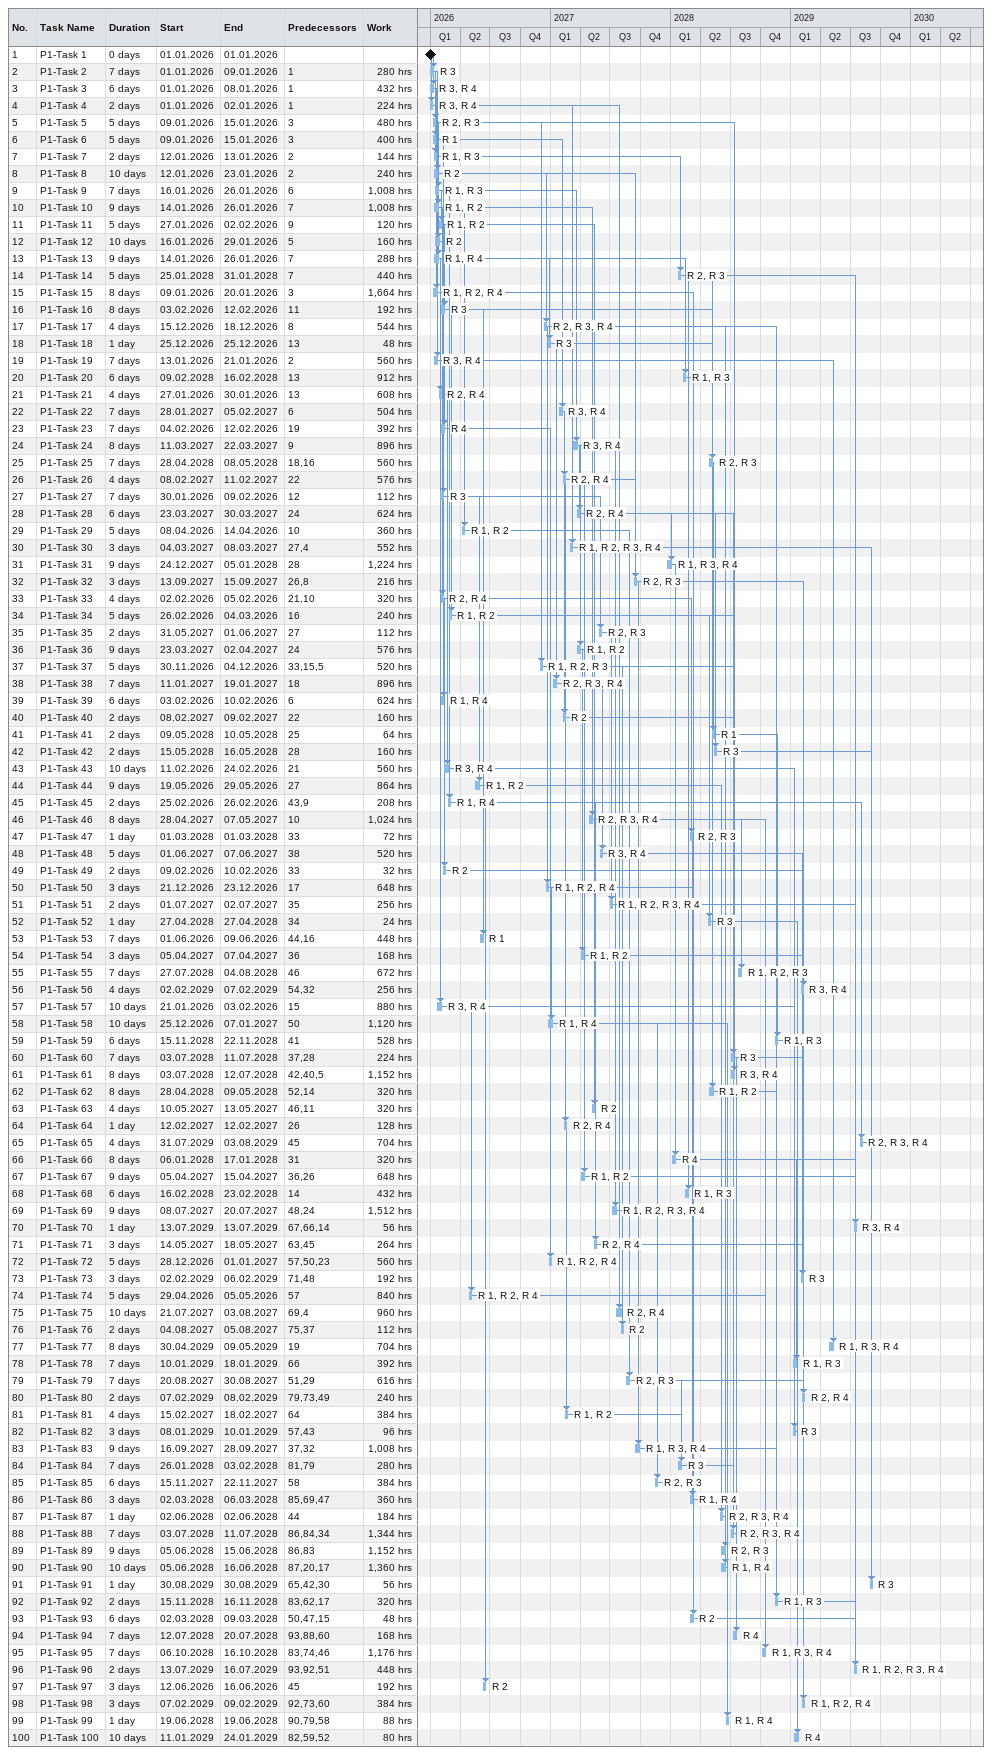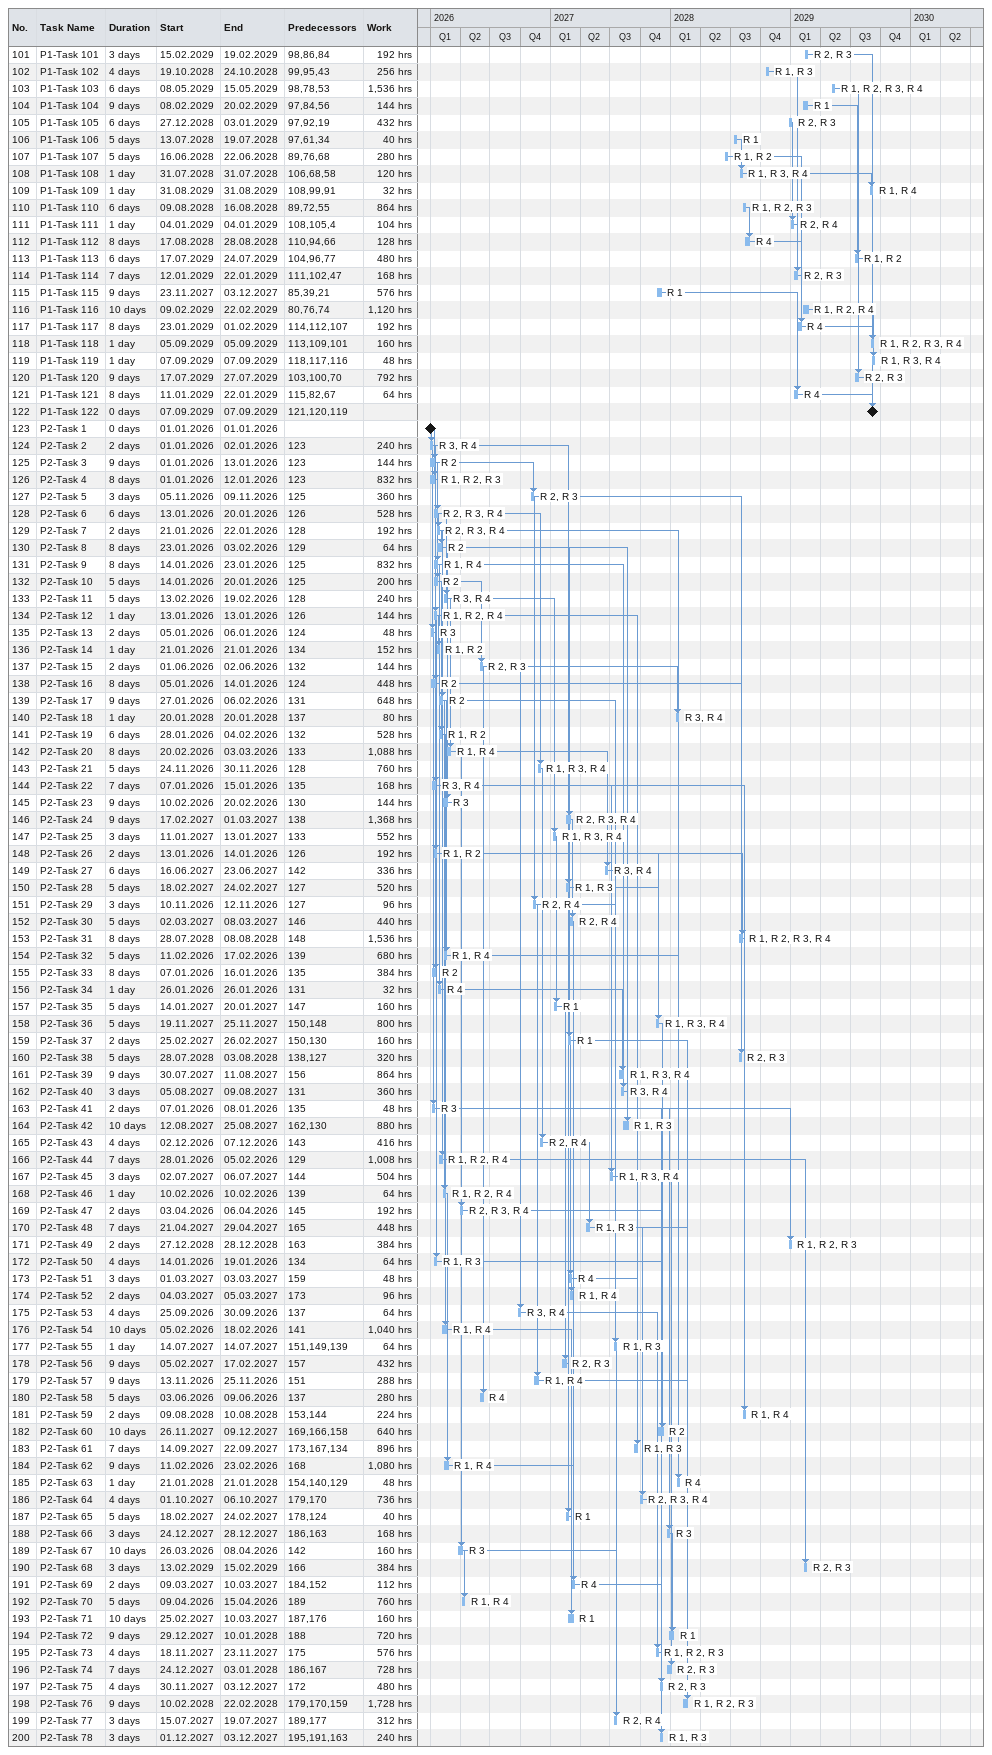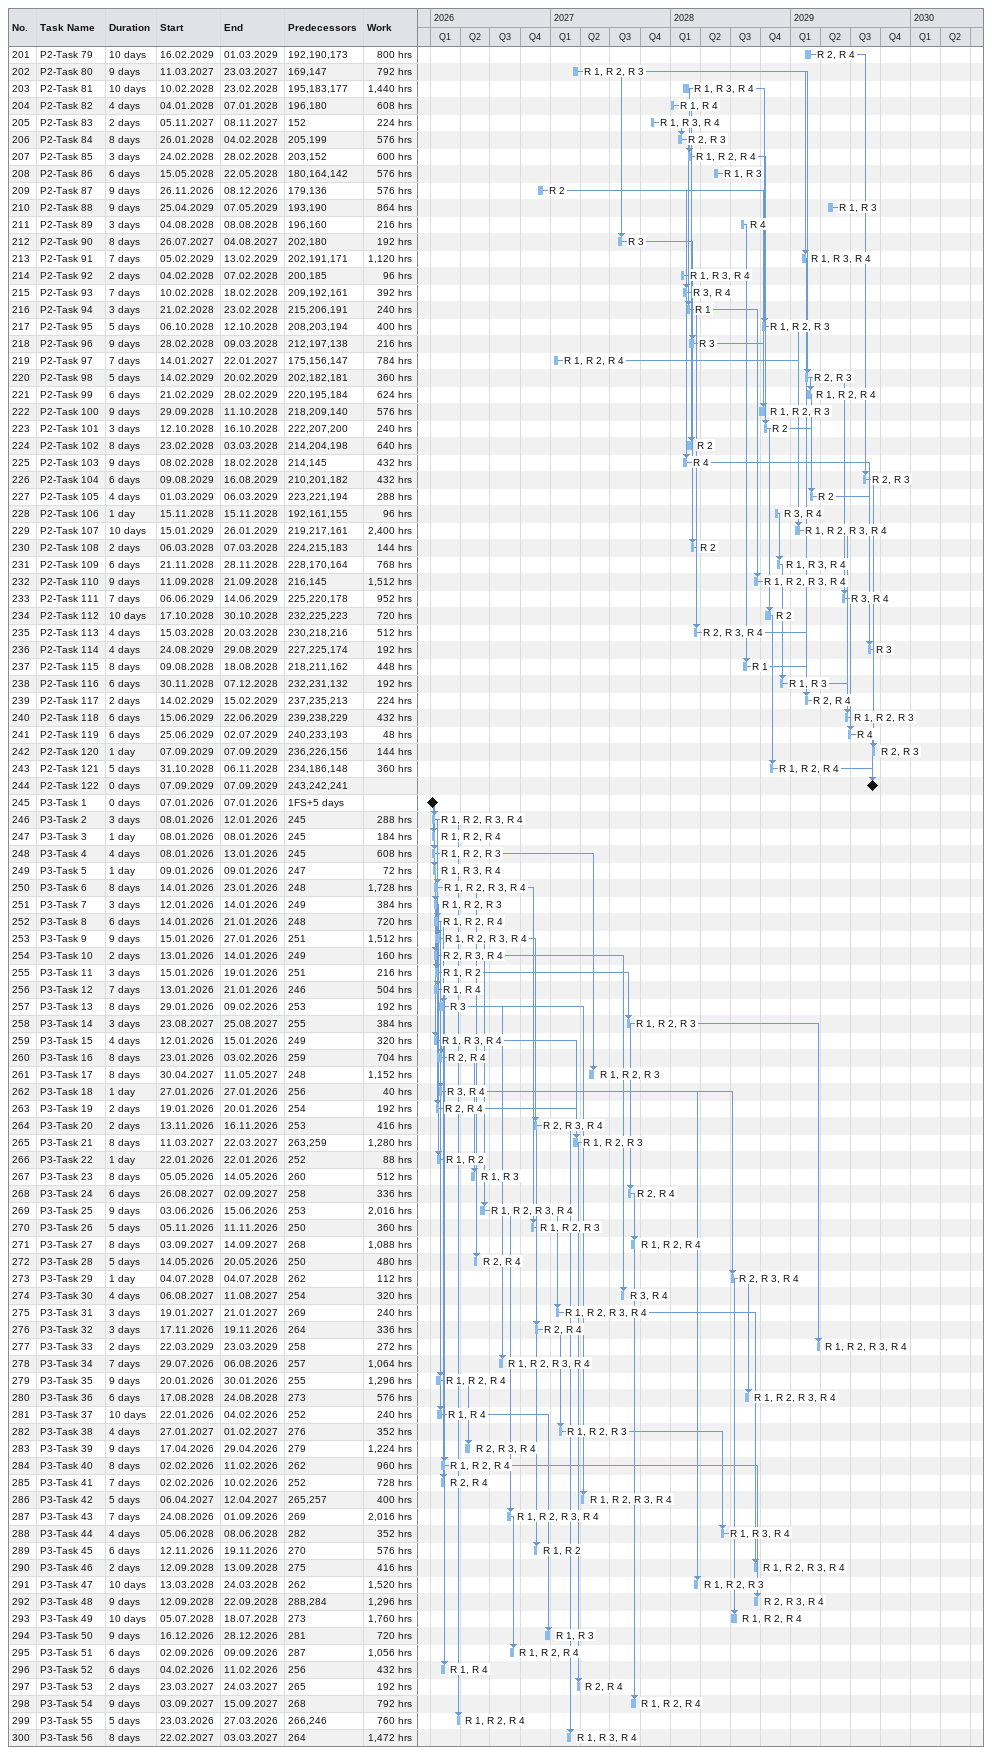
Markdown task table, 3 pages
| ID | Task | Duration | Start | Finish | Predecessors | Resources | Work (h) |
|---|---|---|---|---|---|---|---|
| 1 | P1-Task 1 | 0d | 2026-01-01 | 2026-01-01 |  |  |  |
| 2 | P1-Task 2 | 7d | 2026-01-01 | 2026-01-09 | 1 | R 3 | 280 |
| 3 | P1-Task 3 | 6d | 2026-01-01 | 2026-01-08 | 1 | R 3, R 4 | 432 |
| 4 | P1-Task 4 | 2d | 2026-01-01 | 2026-01-02 | 1 | R 3, R 4 | 224 |
| 5 | P1-Task 5 | 5d | 2026-01-09 | 2026-01-15 | 3 | R 2, R 3 | 480 |
| 6 | P1-Task 6 | 5d | 2026-01-09 | 2026-01-15 | 3 | R 1 | 400 |
| 7 | P1-Task 7 | 2d | 2026-01-12 | 2026-01-13 | 2 | R 1, R 3 | 144 |
| 8 | P1-Task 8 | 10d | 2026-01-12 | 2026-01-23 | 2 | R 2 | 240 |
| 9 | P1-Task 9 | 7d | 2026-01-16 | 2026-01-26 | 6 | R 1, R 3 | 1008 |
| 10 | P1-Task 10 | 9d | 2026-01-14 | 2026-01-26 | 7 | R 1, R 2 | 1008 |
| 11 | P1-Task 11 | 5d | 2026-01-27 | 2026-02-02 | 9 | R 1, R 2 | 120 |
| 12 | P1-Task 12 | 10d | 2026-01-16 | 2026-01-29 | 5 | R 2 | 160 |
| 13 | P1-Task 13 | 9d | 2026-01-14 | 2026-01-26 | 7 | R 1, R 4 | 288 |
| 14 | P1-Task 14 | 5d | 2028-01-25 | 2028-01-31 | 7 | R 2, R 3 | 440 |
| 15 | P1-Task 15 | 8d | 2026-01-09 | 2026-01-20 | 3 | R 1, R 2, R 4 | 1664 |
| 16 | P1-Task 16 | 8d | 2026-02-03 | 2026-02-12 | 11 | R 3 | 192 |
| 17 | P1-Task 17 | 4d | 2026-12-15 | 2026-12-18 | 8 | R 2, R 3, R 4 | 544 |
| 18 | P1-Task 18 | 1d | 2026-12-25 | 2026-12-25 | 13 | R 3 | 48 |
| 19 | P1-Task 19 | 7d | 2026-01-13 | 2026-01-21 | 2 | R 3, R 4 | 560 |
| 20 | P1-Task 20 | 6d | 2028-02-09 | 2028-02-16 | 13 | R 1, R 3 | 912 |
| 21 | P1-Task 21 | 4d | 2026-01-27 | 2026-01-30 | 13 | R 2, R 4 | 608 |
| 22 | P1-Task 22 | 7d | 2027-01-28 | 2027-02-05 | 6 | R 3, R 4 | 504 |
| 23 | P1-Task 23 | 7d | 2026-02-04 | 2026-02-12 | 19 | R 4 | 392 |
| 24 | P1-Task 24 | 8d | 2027-03-11 | 2027-03-22 | 9 | R 3, R 4 | 896 |
| 25 | P1-Task 25 | 7d | 2028-04-28 | 2028-05-08 | 18, 16 | R 2, R 3 | 560 |
| 26 | P1-Task 26 | 4d | 2027-02-08 | 2027-02-11 | 22 | R 2, R 4 | 576 |
| 27 | P1-Task 27 | 7d | 2026-01-30 | 2026-02-09 | 12 | R 3 | 112 |
| 28 | P1-Task 28 | 6d | 2027-03-23 | 2027-03-30 | 24 | R 2, R 4 | 624 |
| 29 | P1-Task 29 | 5d | 2026-04-08 | 2026-04-14 | 10 | R 1, R 2 | 360 |
| 30 | P1-Task 30 | 3d | 2027-03-04 | 2027-03-08 | 27, 4 | R 1, R 2, R 3, R 4 | 552 |
| 31 | P1-Task 31 | 9d | 2027-12-24 | 2028-01-05 | 28 | R 1, R 3, R 4 | 1224 |
| 32 | P1-Task 32 | 3d | 2027-09-13 | 2027-09-15 | 26, 8 | R 2, R 3 | 216 |
| 33 | P1-Task 33 | 4d | 2026-02-02 | 2026-02-05 | 21, 10 | R 2, R 4 | 320 |
| 34 | P1-Task 34 | 5d | 2026-02-26 | 2026-03-04 | 16 | R 1, R 2 | 240 |
| 35 | P1-Task 35 | 2d | 2027-05-31 | 2027-06-01 | 27 | R 2, R 3 | 112 |
| 36 | P1-Task 36 | 9d | 2027-03-23 | 2027-04-02 | 24 | R 1, R 2 | 576 |
| 37 | P1-Task 37 | 5d | 2026-11-30 | 2026-12-04 | 33, 15, 5 | R 1, R 2, R 3 | 520 |
| 38 | P1-Task 38 | 7d | 2027-01-11 | 2027-01-19 | 18 | R 2, R 3, R 4 | 896 |
| 39 | P1-Task 39 | 6d | 2026-02-03 | 2026-02-10 | 6 | R 1, R 4 | 624 |
| 40 | P1-Task 40 | 2d | 2027-02-08 | 2027-02-09 | 22 | R 2 | 160 |
| 41 | P1-Task 41 | 2d | 2028-05-09 | 2028-05-10 | 25 | R 1 | 64 |
| 42 | P1-Task 42 | 2d | 2028-05-15 | 2028-05-16 | 28 | R 3 | 160 |
| 43 | P1-Task 43 | 10d | 2026-02-11 | 2026-02-24 | 21 | R 3, R 4 | 560 |
| 44 | P1-Task 44 | 9d | 2026-05-19 | 2026-05-29 | 27 | R 1, R 2 | 864 |
| 45 | P1-Task 45 | 2d | 2026-02-25 | 2026-02-26 | 43, 9 | R 1, R 4 | 208 |
| 46 | P1-Task 46 | 8d | 2027-04-28 | 2027-05-07 | 10 | R 2, R 3, R 4 | 1024 |
| 47 | P1-Task 47 | 1d | 2028-03-01 | 2028-03-01 | 33 | R 2, R 3 | 72 |
| 48 | P1-Task 48 | 5d | 2027-06-01 | 2027-06-07 | 38 | R 3, R 4 | 520 |
| 49 | P1-Task 49 | 2d | 2026-02-09 | 2026-02-10 | 33 | R 2 | 32 |
| 50 | P1-Task 50 | 3d | 2026-12-21 | 2026-12-23 | 17 | R 1, R 2, R 4 | 648 |
| 51 | P1-Task 51 | 2d | 2027-07-01 | 2027-07-02 | 35 | R 1, R 2, R 3, R 4 | 256 |
| 52 | P1-Task 52 | 1d | 2028-04-27 | 2028-04-27 | 34 | R 3 | 24 |
| 53 | P1-Task 53 | 7d | 2026-06-01 | 2026-06-09 | 44, 16 | R 1 | 448 |
| 54 | P1-Task 54 | 3d | 2027-04-05 | 2027-04-07 | 36 | R 1, R 2 | 168 |
| 55 | P1-Task 55 | 7d | 2028-07-27 | 2028-08-04 | 46 | R 1, R 2, R 3 | 672 |
| 56 | P1-Task 56 | 4d | 2029-02-02 | 2029-02-07 | 54, 32 | R 3, R 4 | 256 |
| 57 | P1-Task 57 | 10d | 2026-01-21 | 2026-02-03 | 15 | R 3, R 4 | 880 |
| 58 | P1-Task 58 | 10d | 2026-12-25 | 2027-01-07 | 50 | R 1, R 4 | 1120 |
| 59 | P1-Task 59 | 6d | 2028-11-15 | 2028-11-22 | 41 | R 1, R 3 | 528 |
| 60 | P1-Task 60 | 7d | 2028-07-03 | 2028-07-11 | 37, 28 | R 3 | 224 |
| 61 | P1-Task 61 | 8d | 2028-07-03 | 2028-07-12 | 42, 40, 5 | R 3, R 4 | 1152 |
| 62 | P1-Task 62 | 8d | 2028-04-28 | 2028-05-09 | 52, 14 | R 1, R 2 | 320 |
| 63 | P1-Task 63 | 4d | 2027-05-10 | 2027-05-13 | 46, 11 | R 2 | 320 |
| 64 | P1-Task 64 | 1d | 2027-02-12 | 2027-02-12 | 26 | R 2, R 4 | 128 |
| 65 | P1-Task 65 | 4d | 2029-07-31 | 2029-08-03 | 45 | R 2, R 3, R 4 | 704 |
| 66 | P1-Task 66 | 8d | 2028-01-06 | 2028-01-17 | 31 | R 4 | 320 |
| 67 | P1-Task 67 | 9d | 2027-04-05 | 2027-04-15 | 36, 26 | R 1, R 2 | 648 |
| 68 | P1-Task 68 | 6d | 2028-02-16 | 2028-02-23 | 14 | R 1, R 3 | 432 |
| 69 | P1-Task 69 | 9d | 2027-07-08 | 2027-07-20 | 48, 24 | R 1, R 2, R 3, R 4 | 1512 |
| 70 | P1-Task 70 | 1d | 2029-07-13 | 2029-07-13 | 67, 66, 14 | R 3, R 4 | 56 |
| 71 | P1-Task 71 | 3d | 2027-05-14 | 2027-05-18 | 63, 45 | R 2, R 4 | 264 |
| 72 | P1-Task 72 | 5d | 2026-12-28 | 2027-01-01 | 57, 50, 23 | R 1, R 2, R 4 | 560 |
| 73 | P1-Task 73 | 3d | 2029-02-02 | 2029-02-06 | 71, 48 | R 3 | 192 |
| 74 | P1-Task 74 | 5d | 2026-04-29 | 2026-05-05 | 57 | R 1, R 2, R 4 | 840 |
| 75 | P1-Task 75 | 10d | 2027-07-21 | 2027-08-03 | 69, 4 | R 2, R 4 | 960 |
| 76 | P1-Task 76 | 2d | 2027-08-04 | 2027-08-05 | 75, 37 | R 2 | 112 |
| 77 | P1-Task 77 | 8d | 2029-04-30 | 2029-05-09 | 19 | R 1, R 3, R 4 | 704 |
| 78 | P1-Task 78 | 7d | 2029-01-10 | 2029-01-18 | 66 | R 1, R 3 | 392 |
| 79 | P1-Task 79 | 7d | 2027-08-20 | 2027-08-30 | 51, 29 | R 2, R 3 | 616 |
| 80 | P1-Task 80 | 2d | 2029-02-07 | 2029-02-08 | 79, 73, 49 | R 2, R 4 | 240 |
| 81 | P1-Task 81 | 4d | 2027-02-15 | 2027-02-18 | 64 | R 1, R 2 | 384 |
| 82 | P1-Task 82 | 3d | 2029-01-08 | 2029-01-10 | 57, 43 | R 3 | 96 |
| 83 | P1-Task 83 | 9d | 2027-09-16 | 2027-09-28 | 37, 32 | R 1, R 3, R 4 | 1008 |
| 84 | P1-Task 84 | 7d | 2028-01-26 | 2028-02-03 | 81, 79 | R 3 | 280 |
| 85 | P1-Task 85 | 6d | 2027-11-15 | 2027-11-22 | 58 | R 2, R 3 | 384 |
| 86 | P1-Task 86 | 3d | 2028-03-02 | 2028-03-06 | 85, 69, 47 | R 1, R 4 | 360 |
| 87 | P1-Task 87 | 1d | 2028-06-02 | 2028-06-02 | 44 | R 2, R 3, R 4 | 184 |
| 88 | P1-Task 88 | 7d | 2028-07-03 | 2028-07-11 | 86, 84, 34 | R 2, R 3, R 4 | 1344 |
| 89 | P1-Task 89 | 9d | 2028-06-05 | 2028-06-15 | 86, 83 | R 2, R 3 | 1152 |
| 90 | P1-Task 90 | 10d | 2028-06-05 | 2028-06-16 | 87, 20, 17 | R 1, R 4 | 1360 |
| 91 | P1-Task 91 | 1d | 2029-08-30 | 2029-08-30 | 65, 42, 30 | R 3 | 56 |
| 92 | P1-Task 92 | 2d | 2028-11-15 | 2028-11-16 | 83, 62, 17 | R 1, R 3 | 320 |
| 93 | P1-Task 93 | 6d | 2028-03-02 | 2028-03-09 | 50, 47, 15 | R 2 | 48 |
| 94 | P1-Task 94 | 7d | 2028-07-12 | 2028-07-20 | 93, 88, 60 | R 4 | 168 |
| 95 | P1-Task 95 | 7d | 2028-10-06 | 2028-10-16 | 83, 74, 46 | R 1, R 3, R 4 | 1176 |
| 96 | P1-Task 96 | 2d | 2029-07-13 | 2029-07-16 | 93, 92, 51 | R 1, R 2, R 3, R 4 | 448 |
| 97 | P1-Task 97 | 3d | 2026-06-12 | 2026-06-16 | 45 | R 2 | 192 |
| 98 | P1-Task 98 | 3d | 2029-02-07 | 2029-02-09 | 92, 73, 60 | R 1, R 2, R 4 | 384 |
| 99 | P1-Task 99 | 1d | 2028-06-19 | 2028-06-19 | 90, 79, 58 | R 1, R 4 | 88 |
| 100 | P1-Task 100 | 10d | 2029-01-11 | 2029-01-24 | 82, 59, 52 | R 4 | 80 |
| 101 | P1-Task 101 | 3d | 2029-02-15 | 2029-02-19 | 98, 86, 84 | R 2, R 3 | 192 |
| 102 | P1-Task 102 | 4d | 2028-10-19 | 2028-10-24 | 99, 95, 43 | R 1, R 3 | 256 |
| 103 | P1-Task 103 | 6d | 2029-05-08 | 2029-05-15 | 98, 78, 53 | R 1, R 2, R 3, R 4 | 1536 |
| 104 | P1-Task 104 | 9d | 2029-02-08 | 2029-02-20 | 97, 84, 56 | R 1 | 144 |
| 105 | P1-Task 105 | 6d | 2028-12-27 | 2029-01-03 | 97, 92, 19 | R 2, R 3 | 432 |
| 106 | P1-Task 106 | 5d | 2028-07-13 | 2028-07-19 | 97, 61, 34 | R 1 | 40 |
| 107 | P1-Task 107 | 5d | 2028-06-16 | 2028-06-22 | 89, 76, 68 | R 1, R 2 | 280 |
| 108 | P1-Task 108 | 1d | 2028-07-31 | 2028-07-31 | 106, 68, 58 | R 1, R 3, R 4 | 120 |
| 109 | P1-Task 109 | 1d | 2029-08-31 | 2029-08-31 | 108, 99, 91 | R 1, R 4 | 32 |
| 110 | P1-Task 110 | 6d | 2028-08-09 | 2028-08-16 | 89, 72, 55 | R 1, R 2, R 3 | 864 |
| 111 | P1-Task 111 | 1d | 2029-01-04 | 2029-01-04 | 108, 105, 4 | R 2, R 4 | 104 |
| 112 | P1-Task 112 | 8d | 2028-08-17 | 2028-08-28 | 110, 94, 66 | R 4 | 128 |
| 113 | P1-Task 113 | 6d | 2029-07-17 | 2029-07-24 | 104, 96, 77 | R 1, R 2 | 480 |
| 114 | P1-Task 114 | 7d | 2029-01-12 | 2029-01-22 | 111, 102, 47 | R 2, R 3 | 168 |
| 115 | P1-Task 115 | 9d | 2027-11-23 | 2027-12-03 | 85, 39, 21 | R 1 | 576 |
| 116 | P1-Task 116 | 10d | 2029-02-09 | 2029-02-22 | 80, 76, 74 | R 1, R 2, R 4 | 1120 |
| 117 | P1-Task 117 | 8d | 2029-01-23 | 2029-02-01 | 114, 112, 107 | R 4 | 192 |
| 118 | P1-Task 118 | 1d | 2029-09-05 | 2029-09-05 | 113, 109, 101 | R 1, R 2, R 3, R 4 | 160 |
| 119 | P1-Task 119 | 1d | 2029-09-07 | 2029-09-07 | 118, 117, 116 | R 1, R 3, R 4 | 48 |
| 120 | P1-Task 120 | 9d | 2029-07-17 | 2029-07-27 | 103, 100, 70 | R 2, R 3 | 792 |
| 121 | P1-Task 121 | 8d | 2029-01-11 | 2029-01-22 | 115, 82, 67 | R 4 | 64 |
| 122 | P1-Task 122 | 0d | 2029-09-07 | 2029-09-07 | 121, 120, 119 |  |  |
| 123 | P2-Task 1 | 0d | 2026-01-01 | 2026-01-01 |  |  |  |
| 124 | P2-Task 2 | 2d | 2026-01-01 | 2026-01-02 | 123 | R 3, R 4 | 240 |
| 125 | P2-Task 3 | 9d | 2026-01-01 | 2026-01-13 | 123 | R 2 | 144 |
| 126 | P2-Task 4 | 8d | 2026-01-01 | 2026-01-12 | 123 | R 1, R 2, R 3 | 832 |
| 127 | P2-Task 5 | 3d | 2026-11-05 | 2026-11-09 | 125 | R 2, R 3 | 360 |
| 128 | P2-Task 6 | 6d | 2026-01-13 | 2026-01-20 | 126 | R 2, R 3, R 4 | 528 |
| 129 | P2-Task 7 | 2d | 2026-01-21 | 2026-01-22 | 128 | R 2, R 3, R 4 | 192 |
| 130 | P2-Task 8 | 8d | 2026-01-23 | 2026-02-03 | 129 | R 2 | 64 |
| 131 | P2-Task 9 | 8d | 2026-01-14 | 2026-01-23 | 125 | R 1, R 4 | 832 |
| 132 | P2-Task 10 | 5d | 2026-01-14 | 2026-01-20 | 125 | R 2 | 200 |
| 133 | P2-Task 11 | 5d | 2026-02-13 | 2026-02-19 | 128 | R 3, R 4 | 240 |
| 134 | P2-Task 12 | 1d | 2026-01-13 | 2026-01-13 | 126 | R 1, R 2, R 4 | 144 |
| 135 | P2-Task 13 | 2d | 2026-01-05 | 2026-01-06 | 124 | R 3 | 48 |
| 136 | P2-Task 14 | 1d | 2026-01-21 | 2026-01-21 | 134 | R 1, R 2 | 152 |
| 137 | P2-Task 15 | 2d | 2026-06-01 | 2026-06-02 | 132 | R 2, R 3 | 144 |
| 138 | P2-Task 16 | 8d | 2026-01-05 | 2026-01-14 | 124 | R 2 | 448 |
| 139 | P2-Task 17 | 9d | 2026-01-27 | 2026-02-06 | 131 | R 2 | 648 |
| 140 | P2-Task 18 | 1d | 2028-01-20 | 2028-01-20 | 137 | R 3, R 4 | 80 |
| 141 | P2-Task 19 | 6d | 2026-01-28 | 2026-02-04 | 132 | R 1, R 2 | 528 |
| 142 | P2-Task 20 | 8d | 2026-02-20 | 2026-03-03 | 133 | R 1, R 4 | 1088 |
| 143 | P2-Task 21 | 5d | 2026-11-24 | 2026-11-30 | 128 | R 1, R 3, R 4 | 760 |
| 144 | P2-Task 22 | 7d | 2026-01-07 | 2026-01-15 | 135 | R 3, R 4 | 168 |
| 145 | P2-Task 23 | 9d | 2026-02-10 | 2026-02-20 | 130 | R 3 | 144 |
| 146 | P2-Task 24 | 9d | 2027-02-17 | 2027-03-01 | 138 | R 2, R 3, R 4 | 1368 |
| 147 | P2-Task 25 | 3d | 2027-01-11 | 2027-01-13 | 133 | R 1, R 3, R 4 | 552 |
| 148 | P2-Task 26 | 2d | 2026-01-13 | 2026-01-14 | 126 | R 1, R 2 | 192 |
| 149 | P2-Task 27 | 6d | 2027-06-16 | 2027-06-23 | 142 | R 3, R 4 | 336 |
| 150 | P2-Task 28 | 5d | 2027-02-18 | 2027-02-24 | 127 | R 1, R 3 | 520 |
| 151 | P2-Task 29 | 3d | 2026-11-10 | 2026-11-12 | 127 | R 2, R 4 | 96 |
| 152 | P2-Task 30 | 5d | 2027-03-02 | 2027-03-08 | 146 | R 2, R 4 | 440 |
| 153 | P2-Task 31 | 8d | 2028-07-28 | 2028-08-08 | 148 | R 1, R 2, R 3, R 4 | 1536 |
| 154 | P2-Task 32 | 5d | 2026-02-11 | 2026-02-17 | 139 | R 1, R 4 | 680 |
| 155 | P2-Task 33 | 8d | 2026-01-07 | 2026-01-16 | 135 | R 2 | 384 |
| 156 | P2-Task 34 | 1d | 2026-01-26 | 2026-01-26 | 131 | R 4 | 32 |
| 157 | P2-Task 35 | 5d | 2027-01-14 | 2027-01-20 | 147 | R 1 | 160 |
| 158 | P2-Task 36 | 5d | 2027-11-19 | 2027-11-25 | 150, 148 | R 1, R 3, R 4 | 800 |
| 159 | P2-Task 37 | 2d | 2027-02-25 | 2027-02-26 | 150, 130 | R 1 | 160 |
| 160 | P2-Task 38 | 5d | 2028-07-28 | 2028-08-03 | 138, 127 | R 2, R 3 | 320 |
| 161 | P2-Task 39 | 9d | 2027-07-30 | 2027-08-11 | 156 | R 1, R 3, R 4 | 864 |
| 162 | P2-Task 40 | 3d | 2027-08-05 | 2027-08-09 | 131 | R 3, R 4 | 360 |
| 163 | P2-Task 41 | 2d | 2026-01-07 | 2026-01-08 | 135 | R 3 | 48 |
| 164 | P2-Task 42 | 10d | 2027-08-12 | 2027-08-25 | 162, 130 | R 1, R 3 | 880 |
| 165 | P2-Task 43 | 4d | 2026-12-02 | 2026-12-07 | 143 | R 2, R 4 | 416 |
| 166 | P2-Task 44 | 7d | 2026-01-28 | 2026-02-05 | 129 | R 1, R 2, R 4 | 1008 |
| 167 | P2-Task 45 | 3d | 2027-07-02 | 2027-07-06 | 144 | R 1, R 3, R 4 | 504 |
| 168 | P2-Task 46 | 1d | 2026-02-10 | 2026-02-10 | 139 | R 1, R 2, R 4 | 64 |
| 169 | P2-Task 47 | 2d | 2026-04-03 | 2026-04-06 | 145 | R 2, R 3, R 4 | 192 |
| 170 | P2-Task 48 | 7d | 2027-04-21 | 2027-04-29 | 165 | R 1, R 3 | 448 |
| 171 | P2-Task 49 | 2d | 2028-12-27 | 2028-12-28 | 163 | R 1, R 2, R 3 | 384 |
| 172 | P2-Task 50 | 4d | 2026-01-14 | 2026-01-19 | 134 | R 1, R 3 | 64 |
| 173 | P2-Task 51 | 3d | 2027-03-01 | 2027-03-03 | 159 | R 4 | 48 |
| 174 | P2-Task 52 | 2d | 2027-03-04 | 2027-03-05 | 173 | R 1, R 4 | 96 |
| 175 | P2-Task 53 | 4d | 2026-09-25 | 2026-09-30 | 137 | R 3, R 4 | 64 |
| 176 | P2-Task 54 | 10d | 2026-02-05 | 2026-02-18 | 141 | R 1, R 4 | 1040 |
| 177 | P2-Task 55 | 1d | 2027-07-14 | 2027-07-14 | 151, 149, 139 | R 1, R 3 | 64 |
| 178 | P2-Task 56 | 9d | 2027-02-05 | 2027-02-17 | 157 | R 2, R 3 | 432 |
| 179 | P2-Task 57 | 9d | 2026-11-13 | 2026-11-25 | 151 | R 1, R 4 | 288 |
| 180 | P2-Task 58 | 5d | 2026-06-03 | 2026-06-09 | 137 | R 4 | 280 |
| 181 | P2-Task 59 | 2d | 2028-08-09 | 2028-08-10 | 153, 144 | R 1, R 4 | 224 |
| 182 | P2-Task 60 | 10d | 2027-11-26 | 2027-12-09 | 169, 166, 158 | R 2 | 640 |
| 183 | P2-Task 61 | 7d | 2027-09-14 | 2027-09-22 | 173, 167, 134 | R 1, R 3 | 896 |
| 184 | P2-Task 62 | 9d | 2026-02-11 | 2026-02-23 | 168 | R 1, R 4 | 1080 |
| 185 | P2-Task 63 | 1d | 2028-01-21 | 2028-01-21 | 154, 140, 129 | R 4 | 48 |
| 186 | P2-Task 64 | 4d | 2027-10-01 | 2027-10-06 | 179, 170 | R 2, R 3, R 4 | 736 |
| 187 | P2-Task 65 | 5d | 2027-02-18 | 2027-02-24 | 178, 124 | R 1 | 40 |
| 188 | P2-Task 66 | 3d | 2027-12-24 | 2027-12-28 | 186, 163 | R 3 | 168 |
| 189 | P2-Task 67 | 10d | 2026-03-26 | 2026-04-08 | 142 | R 3 | 160 |
| 190 | P2-Task 68 | 3d | 2029-02-13 | 2029-02-15 | 166 | R 2, R 3 | 384 |
| 191 | P2-Task 69 | 2d | 2027-03-09 | 2027-03-10 | 184, 152 | R 4 | 112 |
| 192 | P2-Task 70 | 5d | 2026-04-09 | 2026-04-15 | 189 | R 1, R 4 | 760 |
| 193 | P2-Task 71 | 10d | 2027-02-25 | 2027-03-10 | 187, 176 | R 1 | 160 |
| 194 | P2-Task 72 | 9d | 2027-12-29 | 2028-01-10 | 188 | R 1 | 720 |
| 195 | P2-Task 73 | 4d | 2027-11-18 | 2027-11-23 | 175 | R 1, R 2, R 3 | 576 |
| 196 | P2-Task 74 | 7d | 2027-12-24 | 2028-01-03 | 186, 167 | R 2, R 3 | 728 |
| 197 | P2-Task 75 | 4d | 2027-11-30 | 2027-12-03 | 172 | R 2, R 3 | 480 |
| 198 | P2-Task 76 | 9d | 2028-02-10 | 2028-02-22 | 179, 170, 159 | R 1, R 2, R 3 | 1728 |
| 199 | P2-Task 77 | 3d | 2027-07-15 | 2027-07-19 | 189, 177 | R 2, R 4 | 312 |
| 200 | P2-Task 78 | 3d | 2027-12-01 | 2027-12-03 | 195, 191, 163 | R 1, R 3 | 240 |
| 201 | P2-Task 79 | 10d | 2029-02-16 | 2029-03-01 | 192, 190, 173 | R 2, R 4 | 800 |
| 202 | P2-Task 80 | 9d | 2027-03-11 | 2027-03-23 | 169, 147 | R 1, R 2, R 3 | 792 |
| 203 | P2-Task 81 | 10d | 2028-02-10 | 2028-02-23 | 195, 183, 177 | R 1, R 3, R 4 | 1440 |
| 204 | P2-Task 82 | 4d | 2028-01-04 | 2028-01-07 | 196, 180 | R 1, R 4 | 608 |
| 205 | P2-Task 83 | 2d | 2027-11-05 | 2027-11-08 | 152 | R 1, R 3, R 4 | 224 |
| 206 | P2-Task 84 | 8d | 2028-01-26 | 2028-02-04 | 205, 199 | R 2, R 3 | 576 |
| 207 | P2-Task 85 | 3d | 2028-02-24 | 2028-02-28 | 203, 152 | R 1, R 2, R 4 | 600 |
| 208 | P2-Task 86 | 6d | 2028-05-15 | 2028-05-22 | 180, 164, 142 | R 1, R 3 | 576 |
| 209 | P2-Task 87 | 9d | 2026-11-26 | 2026-12-08 | 179, 136 | R 2 | 576 |
| 210 | P2-Task 88 | 9d | 2029-04-25 | 2029-05-07 | 193, 190 | R 1, R 3 | 864 |
| 211 | P2-Task 89 | 3d | 2028-08-04 | 2028-08-08 | 196, 160 | R 4 | 216 |
| 212 | P2-Task 90 | 8d | 2027-07-26 | 2027-08-04 | 202, 180 | R 3 | 192 |
| 213 | P2-Task 91 | 7d | 2029-02-05 | 2029-02-13 | 202, 191, 171 | R 1, R 3, R 4 | 1120 |
| 214 | P2-Task 92 | 2d | 2028-02-04 | 2028-02-07 | 200, 185 | R 1, R 3, R 4 | 96 |
| 215 | P2-Task 93 | 7d | 2028-02-10 | 2028-02-18 | 209, 192, 161 | R 3, R 4 | 392 |
| 216 | P2-Task 94 | 3d | 2028-02-21 | 2028-02-23 | 215, 206, 191 | R 1 | 240 |
| 217 | P2-Task 95 | 5d | 2028-10-06 | 2028-10-12 | 208, 203, 194 | R 1, R 2, R 3 | 400 |
| 218 | P2-Task 96 | 9d | 2028-02-28 | 2028-03-09 | 212, 197, 138 | R 3 | 216 |
| 219 | P2-Task 97 | 7d | 2027-01-14 | 2027-01-22 | 175, 156, 147 | R 1, R 2, R 4 | 784 |
| 220 | P2-Task 98 | 5d | 2029-02-14 | 2029-02-20 | 202, 182, 181 | R 2, R 3 | 360 |
| 221 | P2-Task 99 | 6d | 2029-02-21 | 2029-02-28 | 220, 195, 184 | R 1, R 2, R 4 | 624 |
| 222 | P2-Task 100 | 9d | 2028-09-29 | 2028-10-11 | 218, 209, 140 | R 1, R 2, R 3 | 576 |
| 223 | P2-Task 101 | 3d | 2028-10-12 | 2028-10-16 | 222, 207, 200 | R 2 | 240 |
| 224 | P2-Task 102 | 8d | 2028-02-23 | 2028-03-03 | 214, 204, 198 | R 2 | 640 |
| 225 | P2-Task 103 | 9d | 2028-02-08 | 2028-02-18 | 214, 145 | R 4 | 432 |
| 226 | P2-Task 104 | 6d | 2029-08-09 | 2029-08-16 | 210, 201, 182 | R 2, R 3 | 432 |
| 227 | P2-Task 105 | 4d | 2029-03-01 | 2029-03-06 | 223, 221, 194 | R 2 | 288 |
| 228 | P2-Task 106 | 1d | 2028-11-15 | 2028-11-15 | 192, 161, 155 | R 3, R 4 | 96 |
| 229 | P2-Task 107 | 10d | 2029-01-15 | 2029-01-26 | 219, 217, 161 | R 1, R 2, R 3, R 4 | 2400 |
| 230 | P2-Task 108 | 2d | 2028-03-06 | 2028-03-07 | 224, 215, 183 | R 2 | 144 |
| 231 | P2-Task 109 | 6d | 2028-11-21 | 2028-11-28 | 228, 170, 164 | R 1, R 3, R 4 | 768 |
| 232 | P2-Task 110 | 9d | 2028-09-11 | 2028-09-21 | 216, 145 | R 1, R 2, R 3, R 4 | 1512 |
| 233 | P2-Task 111 | 7d | 2029-06-06 | 2029-06-14 | 225, 220, 178 | R 3, R 4 | 952 |
| 234 | P2-Task 112 | 10d | 2028-10-17 | 2028-10-30 | 232, 225, 223 | R 2 | 720 |
| 235 | P2-Task 113 | 4d | 2028-03-15 | 2028-03-20 | 230, 218, 216 | R 2, R 3, R 4 | 512 |
| 236 | P2-Task 114 | 4d | 2029-08-24 | 2029-08-29 | 227, 225, 174 | R 3 | 192 |
| 237 | P2-Task 115 | 8d | 2028-08-09 | 2028-08-18 | 218, 211, 162 | R 1 | 448 |
| 238 | P2-Task 116 | 6d | 2028-11-30 | 2028-12-07 | 232, 231, 132 | R 1, R 3 | 192 |
| 239 | P2-Task 117 | 2d | 2029-02-14 | 2029-02-15 | 237, 235, 213 | R 2, R 4 | 224 |
| 240 | P2-Task 118 | 6d | 2029-06-15 | 2029-06-22 | 239, 238, 229 | R 1, R 2, R 3 | 432 |
| 241 | P2-Task 119 | 6d | 2029-06-25 | 2029-07-02 | 240, 233, 193 | R 4 | 48 |
| 242 | P2-Task 120 | 1d | 2029-09-07 | 2029-09-07 | 236, 226, 156 | R 2, R 3 | 144 |
| 243 | P2-Task 121 | 5d | 2028-10-31 | 2028-11-06 | 234, 186, 148 | R 1, R 2, R 4 | 360 |
| 244 | P2-Task 122 | 0d | 2029-09-07 | 2029-09-07 | 243, 242, 241 |  |  |
| 245 | P3-Task 1 | 0d | 2026-01-07 | 2026-01-07 | 1FS+5d |  |  |
| 246 | P3-Task 2 | 3d | 2026-01-08 | 2026-01-12 | 245 | R 1, R 2, R 3, R 4 | 288 |
| 247 | P3-Task 3 | 1d | 2026-01-08 | 2026-01-08 | 245 | R 1, R 2, R 4 | 184 |
| 248 | P3-Task 4 | 4d | 2026-01-08 | 2026-01-13 | 245 | R 1, R 2, R 3 | 608 |
| 249 | P3-Task 5 | 1d | 2026-01-09 | 2026-01-09 | 247 | R 1, R 3, R 4 | 72 |
| 250 | P3-Task 6 | 8d | 2026-01-14 | 2026-01-23 | 248 | R 1, R 2, R 3, R 4 | 1728 |
| 251 | P3-Task 7 | 3d | 2026-01-12 | 2026-01-14 | 249 | R 1, R 2, R 3 | 384 |
| 252 | P3-Task 8 | 6d | 2026-01-14 | 2026-01-21 | 248 | R 1, R 2, R 4 | 720 |
| 253 | P3-Task 9 | 9d | 2026-01-15 | 2026-01-27 | 251 | R 1, R 2, R 3, R 4 | 1512 |
| 254 | P3-Task 10 | 2d | 2026-01-13 | 2026-01-14 | 249 | R 2, R 3, R 4 | 160 |
| 255 | P3-Task 11 | 3d | 2026-01-15 | 2026-01-19 | 251 | R 1, R 2 | 216 |
| 256 | P3-Task 12 | 7d | 2026-01-13 | 2026-01-21 | 246 | R 1, R 4 | 504 |
| 257 | P3-Task 13 | 8d | 2026-01-29 | 2026-02-09 | 253 | R 3 | 192 |
| 258 | P3-Task 14 | 3d | 2027-08-23 | 2027-08-25 | 255 | R 1, R 2, R 3 | 384 |
| 259 | P3-Task 15 | 4d | 2026-01-12 | 2026-01-15 | 249 | R 1, R 3, R 4 | 320 |
| 260 | P3-Task 16 | 8d | 2026-01-23 | 2026-02-03 | 259 | R 2, R 4 | 704 |
| 261 | P3-Task 17 | 8d | 2027-04-30 | 2027-05-11 | 248 | R 1, R 2, R 3 | 1152 |
| 262 | P3-Task 18 | 1d | 2026-01-27 | 2026-01-27 | 256 | R 3, R 4 | 40 |
| 263 | P3-Task 19 | 2d | 2026-01-19 | 2026-01-20 | 254 | R 2, R 4 | 192 |
| 264 | P3-Task 20 | 2d | 2026-11-13 | 2026-11-16 | 253 | R 2, R 3, R 4 | 416 |
| 265 | P3-Task 21 | 8d | 2027-03-11 | 2027-03-22 | 263, 259 | R 1, R 2, R 3 | 1280 |
| 266 | P3-Task 22 | 1d | 2026-01-22 | 2026-01-22 | 252 | R 1, R 2 | 88 |
| 267 | P3-Task 23 | 8d | 2026-05-05 | 2026-05-14 | 260 | R 1, R 3 | 512 |
| 268 | P3-Task 24 | 6d | 2027-08-26 | 2027-09-02 | 258 | R 2, R 4 | 336 |
| 269 | P3-Task 25 | 9d | 2026-06-03 | 2026-06-15 | 253 | R 1, R 2, R 3, R 4 | 2016 |
| 270 | P3-Task 26 | 5d | 2026-11-05 | 2026-11-11 | 250 | R 1, R 2, R 3 | 360 |
| 271 | P3-Task 27 | 8d | 2027-09-03 | 2027-09-14 | 268 | R 1, R 2, R 4 | 1088 |
| 272 | P3-Task 28 | 5d | 2026-05-14 | 2026-05-20 | 250 | R 2, R 4 | 480 |
| 273 | P3-Task 29 | 1d | 2028-07-04 | 2028-07-04 | 262 | R 2, R 3, R 4 | 112 |
| 274 | P3-Task 30 | 4d | 2027-08-06 | 2027-08-11 | 254 | R 3, R 4 | 320 |
| 275 | P3-Task 31 | 3d | 2027-01-19 | 2027-01-21 | 269 | R 1, R 2, R 3, R 4 | 240 |
| 276 | P3-Task 32 | 3d | 2026-11-17 | 2026-11-19 | 264 | R 2, R 4 | 336 |
| 277 | P3-Task 33 | 2d | 2029-03-22 | 2029-03-23 | 258 | R 1, R 2, R 3, R 4 | 272 |
| 278 | P3-Task 34 | 7d | 2026-07-29 | 2026-08-06 | 257 | R 1, R 2, R 3, R 4 | 1064 |
| 279 | P3-Task 35 | 9d | 2026-01-20 | 2026-01-30 | 255 | R 1, R 2, R 4 | 1296 |
| 280 | P3-Task 36 | 6d | 2028-08-17 | 2028-08-24 | 273 | R 1, R 2, R 3, R 4 | 576 |
| 281 | P3-Task 37 | 10d | 2026-01-22 | 2026-02-04 | 252 | R 1, R 4 | 240 |
| 282 | P3-Task 38 | 4d | 2027-01-27 | 2027-02-01 | 276 | R 1, R 2, R 3 | 352 |
| 283 | P3-Task 39 | 9d | 2026-04-17 | 2026-04-29 | 279 | R 2, R 3, R 4 | 1224 |
| 284 | P3-Task 40 | 8d | 2026-02-02 | 2026-02-11 | 262 | R 1, R 2, R 4 | 960 |
| 285 | P3-Task 41 | 7d | 2026-02-02 | 2026-02-10 | 252 | R 2, R 4 | 728 |
| 286 | P3-Task 42 | 5d | 2027-04-06 | 2027-04-12 | 265, 257 | R 1, R 2, R 3, R 4 | 400 |
| 287 | P3-Task 43 | 7d | 2026-08-24 | 2026-09-01 | 269 | R 1, R 2, R 3, R 4 | 2016 |
| 288 | P3-Task 44 | 4d | 2028-06-05 | 2028-06-08 | 282 | R 1, R 3, R 4 | 352 |
| 289 | P3-Task 45 | 6d | 2026-11-12 | 2026-11-19 | 270 | R 1, R 2 | 576 |
| 290 | P3-Task 46 | 2d | 2028-09-12 | 2028-09-13 | 275 | R 1, R 2, R 3, R 4 | 416 |
| 291 | P3-Task 47 | 10d | 2028-03-13 | 2028-03-24 | 262 | R 1, R 2, R 3 | 1520 |
| 292 | P3-Task 48 | 9d | 2028-09-12 | 2028-09-22 | 288, 284 | R 2, R 3, R 4 | 1296 |
| 293 | P3-Task 49 | 10d | 2028-07-05 | 2028-07-18 | 273 | R 1, R 2, R 4 | 1760 |
| 294 | P3-Task 50 | 9d | 2026-12-16 | 2026-12-28 | 281 | R 1, R 3 | 720 |
| 295 | P3-Task 51 | 6d | 2026-09-02 | 2026-09-09 | 287 | R 1, R 2, R 4 | 1056 |
| 296 | P3-Task 52 | 6d | 2026-02-04 | 2026-02-11 | 256 | R 1, R 4 | 432 |
| 297 | P3-Task 53 | 2d | 2027-03-23 | 2027-03-24 | 265 | R 2, R 4 | 192 |
| 298 | P3-Task 54 | 9d | 2027-09-03 | 2027-09-15 | 268 | R 1, R 2, R 4 | 792 |
| 299 | P3-Task 55 | 5d | 2026-03-23 | 2026-03-27 | 266, 246 | R 1, R 2, R 4 | 760 |
| 300 | P3-Task 56 | 8d | 2027-02-22 | 2027-03-03 | 264 | R 1, R 3, R 4 | 1472 |
